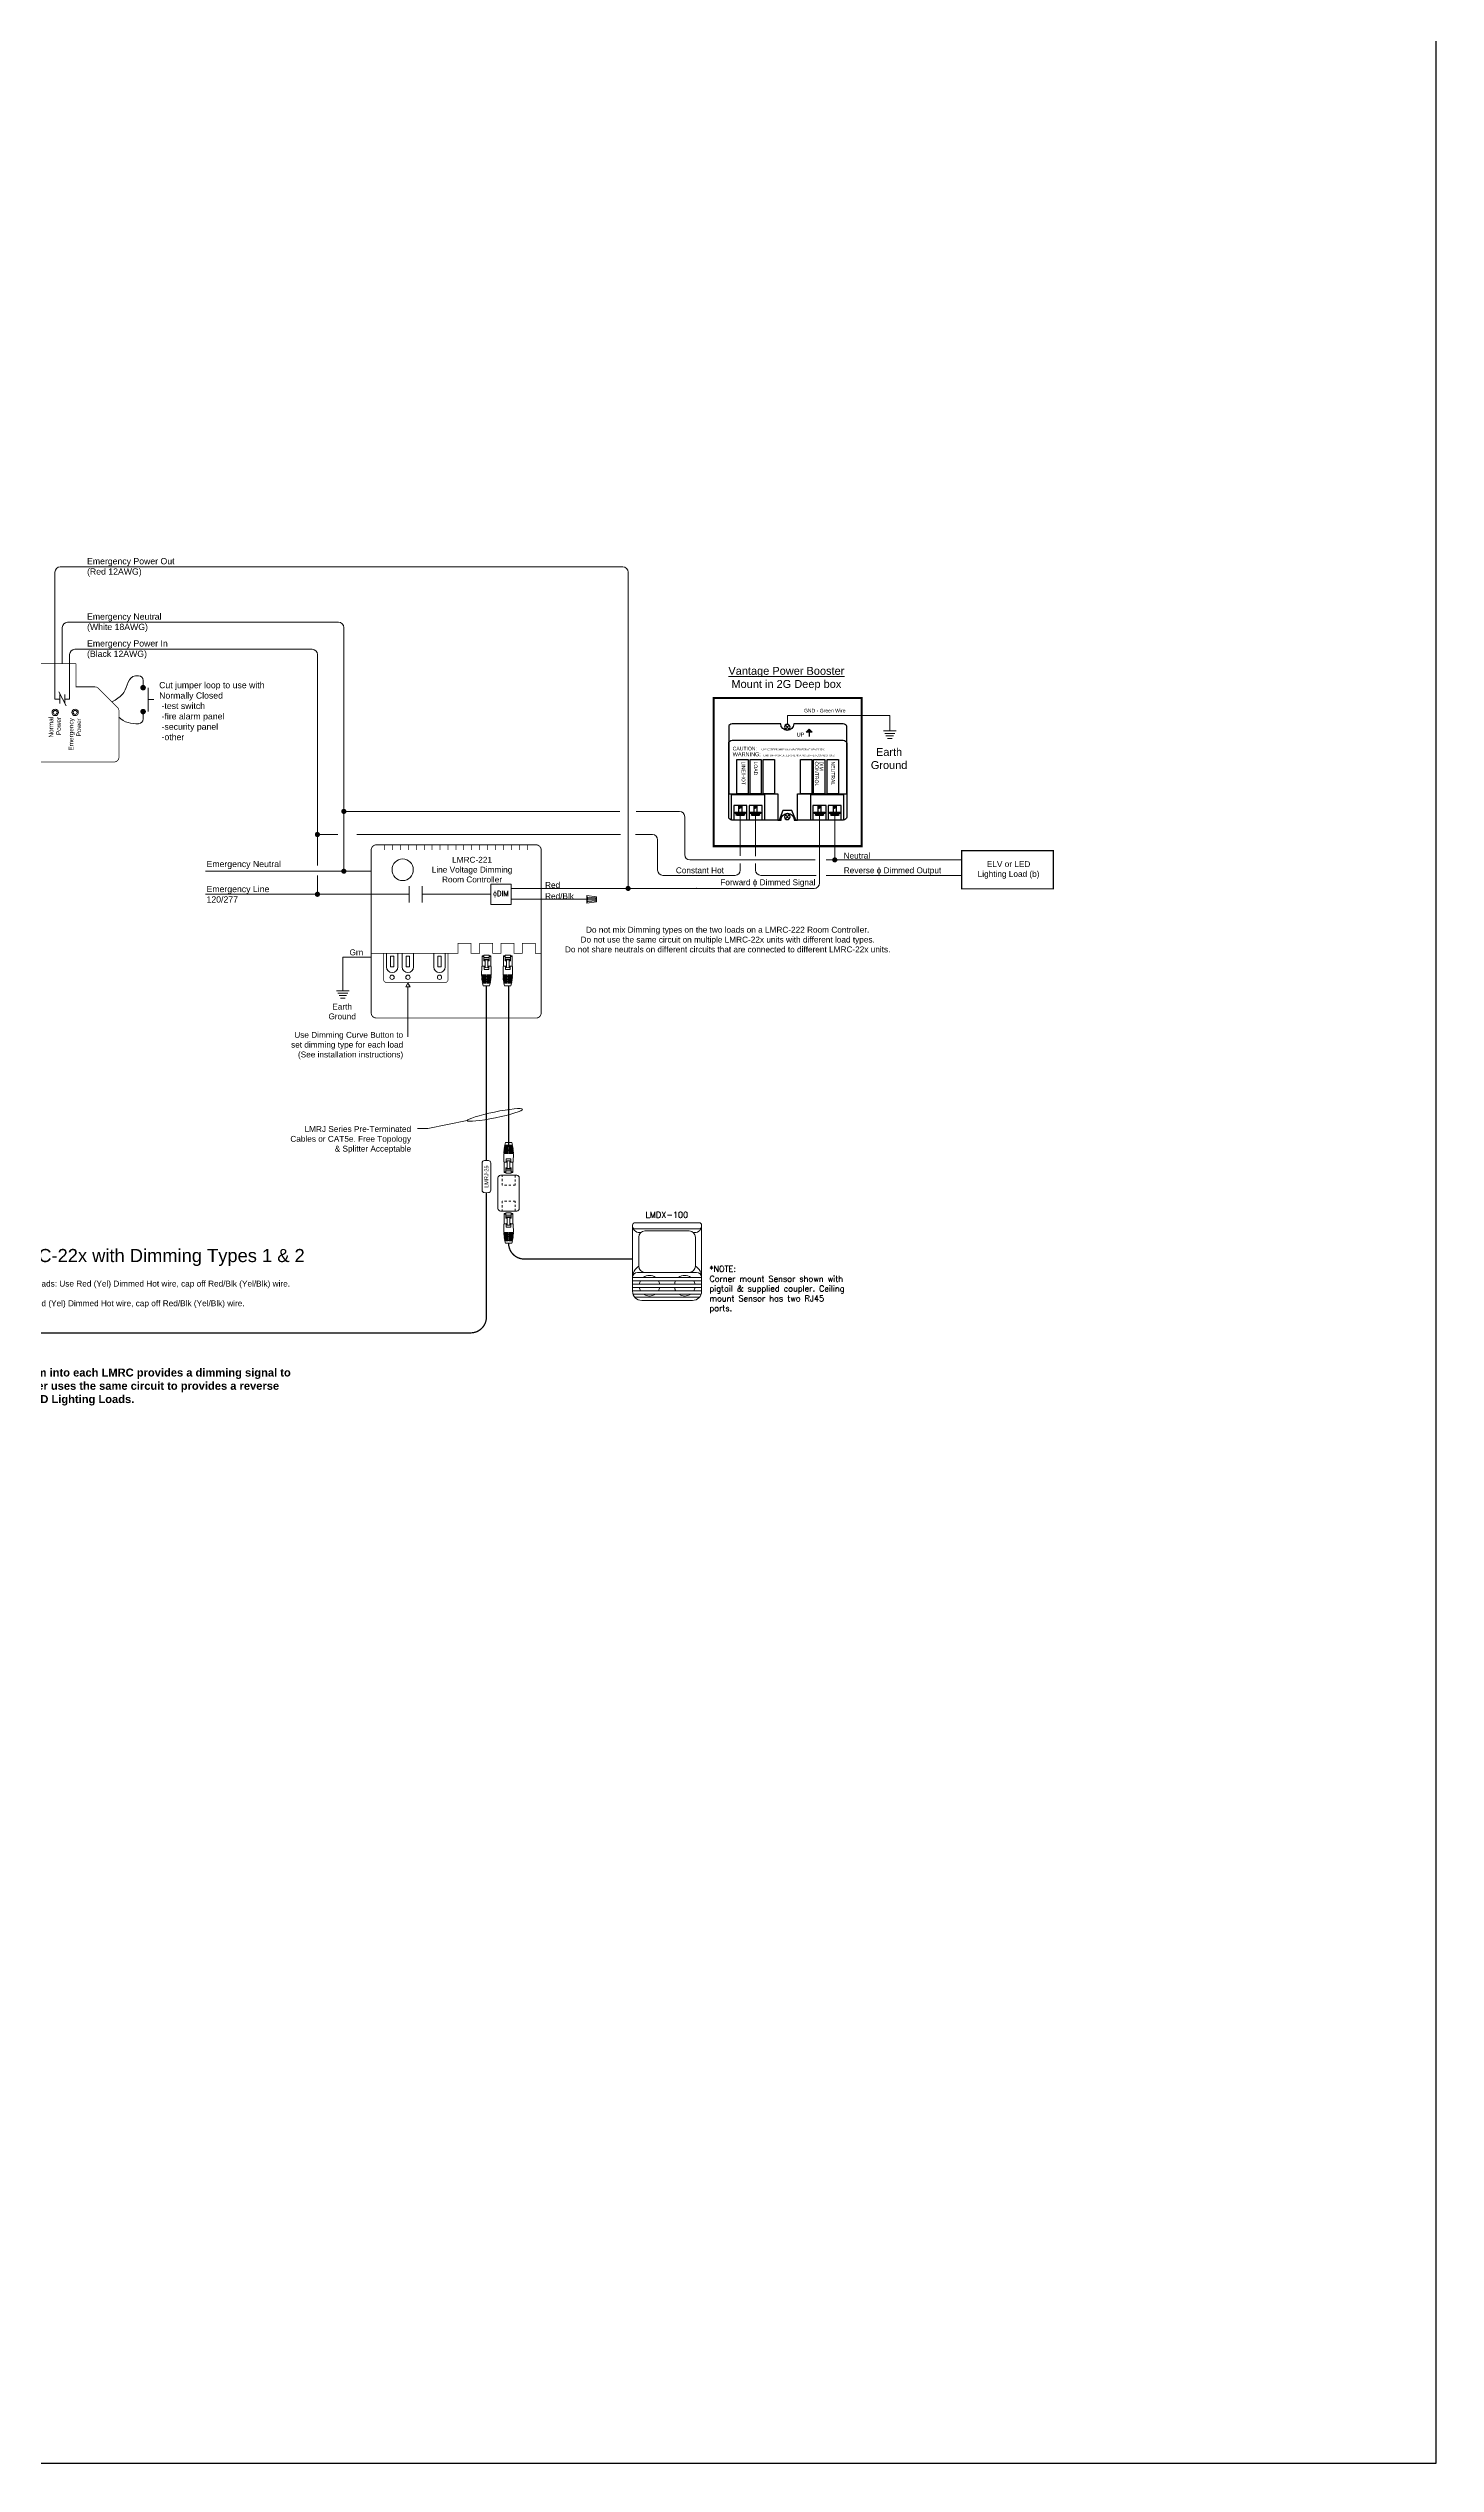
# Model space of a CAD drawing. Header units: inches. Extents: x -60 to 2005, y -577 to 104.
# Drawn here: x 1555.7 to 1621.9, y -126.5 to -11.3 of the extents above; entities that cross this region are included whole.
import ezdxf

# ---------------------------------------------------------------- set-up
doc = ezdxf.new("R2010")
doc.units = ezdxf.units.IN
doc.header["$MEASUREMENT"] = 0
doc.linetypes.add('HIDDEN', pattern=[0.375, 0.25, -0.125])
doc.layers.get('0').update_dxf_attribs({"lineweight": 5})
doc.layers.add('Power Station', color=7, linetype='Continuous')
doc.layers.add('WS', color=3, linetype='Continuous', lineweight=5)
doc.layers.add('WS_LineVoltage', color=1, linetype='Continuous', lineweight=5)
doc.styles.add('ARIAL', font='arial.ttf')
doc.styles.add('ROMANS', font='ROMANS.shx', dxfattribs={"height": 0.0625})

# ---------------------------------------------------------------- blocks, each defined once
blk = doc.blocks.new('*U130')
for p, q in [((-1.64, 7.37), (-1.63, 11.37)), ((-1.63, 11.37), (-0.99, 11.37)), ((-1.63, 11.09), (-0.99, 11.09)), ((1, 11.65), (-0.99, 11.65)), ((-0.99, 11.65), (-0.99, 9.56)), ((-0.99, 10.79), (1, 10.79)), ((-0.99, 10.12), (1, 10.12)), ((-0.5, 9.76), (-0.99, 9.76)), ((-0.99, 9.56), (-0.5, 9.56)), ((-0.5, 6.9), (-0.49, 10.12)), ((0.51, 9.89), (-0.49, 9.89)), ((0.5, 6.89), (0.51, 10.12)), ((1, 9.56), (0.5, 9.56)), ((1, 9.76), (0.51, 9.76)), ((1, 11.65), (1, 9.56)), ((1.65, 11.37), (1, 11.37)), ((1, 11.09), (1.65, 11.09)), ((1.64, 7.37), (1.65, 11.37)), ((-1.8, 7.34), (-1.81, 4.17)), ((-0.21, 4.16), (-1.81, 4.17)), ((-0.21, 3.92), (-1.81, 3.92)), ((-0.21, 3.67), (-1.8, 3.67)), ((-0.21, 3.42), (-1.79, 3.43)), ((-0.21, 3.18), (-1.78, 3.18)), ((-0.22, 2.93), (-1.76, 2.93)), ((-0.22, 2.69), (-1.74, 2.69)), ((-0.22, 2.44), (-1.71, 2.44)), ((-0.22, 2.19), (-1.68, 2.19)), ((-0.22, 1.95), (-1.65, 1.95)), ((-0.22, 1.7), (-1.61, 1.7)), ((-0.22, 1.45), (-1.57, 1.45)), ((-0.22, 1.21), (-1.52, 1.21)), ((-0.22, 0.96), (-1.47, 0.96)), ((-1.21, 0), (1.21, 0)), ((-0.9, 7.49), (-0.9, 6.2)), ((0.9, 6.2), (-0.9, 6.2)), ((-0.81, 3.67), (-0.82, 3.43)), ((-0.82, 3.18), (-0.82, 2.93)), ((-0.82, 2.69), (-0.82, 2.44)), ((-0.82, 2.19), (-0.82, 1.95)), ((-0.82, 1.7), (-0.82, 1.45)), ((-0.82, 1.21), (-0.82, 0.96)), ((-0.81, 4.16), (-0.81, 3.92)), ((0.5, 6.89), (-0.5, 6.9)), ((-0.22, 2.93), (-0.21, 3.18)), ((-0.22, 2.44), (-0.22, 2.69)), ((-0.22, 1.95), (-0.22, 2.19)), ((-0.22, 1.45), (-0.22, 1.7)), ((-0.22, 0.96), (-0.22, 1.21)), ((-0.21, 3.92), (-0.21, 4.16)), ((-0.21, 3.42), (-0.21, 3.67)), ((0.2, 1.95), (0.2, 2.19)), ((1.67, 2.19), (0.2, 2.19)), ((1.64, 1.94), (0.2, 1.95)), ((0.2, 1.45), (0.2, 1.7)), ((1.6, 1.7), (0.2, 1.7)), ((1.55, 1.45), (0.2, 1.45)), ((0.2, 0.96), (0.2, 1.21)), ((1.51, 1.2), (0.2, 1.21)), ((1.45, 0.96), (0.2, 0.96)), ((0.21, 3.92), (0.21, 4.16)), ((1.8, 4.16), (0.21, 4.16)), ((1.8, 3.91), (0.21, 3.92)), ((0.21, 3.42), (0.21, 3.67)), ((1.79, 3.67), (0.21, 3.67)), ((1.78, 3.42), (0.21, 3.42)), ((0.21, 2.93), (0.21, 3.18)), ((1.77, 3.18), (0.21, 3.18)), ((1.75, 2.93), (0.21, 2.93)), ((0.21, 2.44), (0.21, 2.68)), ((1.73, 2.68), (0.21, 2.68)), ((1.7, 2.44), (0.21, 2.44)), ((0.8, 1.7), (0.8, 1.45)), ((0.8, 1.21), (0.8, 0.96)), ((0.81, 4.16), (0.81, 3.92)), ((0.81, 3.67), (0.81, 3.42)), ((0.81, 3.18), (0.81, 2.93)), ((0.81, 2.68), (0.81, 2.44)), ((0.81, 2.19), (0.81, 1.94)), ((0.9, 7.49), (0.9, 6.2)), ((1.81, 7.33), (1.8, 4.16))]:
    blk.add_line(p, q)
for centre, radius, start, end in [((13.26, 4.15), 15.07, 180.85618, 181.79342), ((-0.01, -0.65), 8.19, 93.42122, 102.66034), ((13.26, 4.15), 15.07, 182.73115, 183.66964), ((13.26, 4.15), 15.07, 184.60914, 185.5499), ((13.26, 4.15), 15.07, 186.49219, 187.43627), ((13.26, 4.15), 15.07, 188.38241, 189.33088), ((13.26, 4.15), 15.07, 190.28195, 191.23592), ((13.26, 4.15), 15.07, 192.19309, 195.95706), ((-0.01, -0.65), 8.19, 77.17806, 86.41718), ((-13.27, 4.18), 15.07, 343.88134, 347.64532), ((-13.27, 4.18), 15.07, 348.60248, 349.55645), ((-13.27, 4.18), 15.07, 350.50753, 351.456), ((-13.27, 4.18), 15.07, 352.40213, 353.34621), ((-13.27, 4.18), 15.07, 354.2885, 355.22926), ((-13.27, 4.18), 15.07, 356.16876, 357.10725), ((-13.27, 4.18), 15.07, 358.04499, 358.98222)]:
    blk.add_arc(centre, radius, start, end)
blk = doc.blocks.new('*U131')
for p, q in [((1.21, 0), (-1.21, 0)), ((-1.81, -7.33), (-1.8, -4.16)), ((-1.8, -3.91), (-0.21, -3.92)), ((-1.8, -4.16), (-0.21, -4.16)), ((-1.79, -3.67), (-0.21, -3.67)), ((-1.78, -3.42), (-0.21, -3.42)), ((-1.77, -3.18), (-0.21, -3.18)), ((-1.75, -2.93), (-0.21, -2.93)), ((-1.73, -2.68), (-0.21, -2.68)), ((-1.7, -2.44), (-0.21, -2.44)), ((-1.67, -2.19), (-0.2, -2.19)), ((-1.64, -7.37), (-1.65, -11.37)), ((-1.64, -1.94), (-0.2, -1.95)), ((-1.6, -1.7), (-0.2, -1.7)), ((-1.55, -1.45), (-0.2, -1.45)), ((-1.51, -1.2), (-0.2, -1.21)), ((-1.45, -0.96), (-0.2, -0.96)), ((-0.9, -7.49), (-0.9, -6.2)), ((-0.9, -6.2), (0.9, -6.2)), ((-0.81, -2.19), (-0.81, -1.94)), ((-0.81, -2.68), (-0.81, -2.44)), ((-0.81, -3.18), (-0.81, -2.93)), ((-0.81, -3.67), (-0.81, -3.42)), ((-0.81, -4.16), (-0.81, -3.92)), ((-0.8, -1.21), (-0.8, -0.96)), ((-0.8, -1.7), (-0.8, -1.45)), ((-0.5, -6.89), (-0.51, -10.12)), ((-0.5, -6.89), (0.5, -6.9)), ((-0.21, -2.44), (-0.21, -2.68)), ((-0.21, -2.93), (-0.21, -3.18)), ((-0.21, -3.42), (-0.21, -3.67)), ((-0.21, -3.92), (-0.21, -4.16)), ((-0.2, -0.96), (-0.2, -1.21)), ((-0.2, -1.45), (-0.2, -1.7)), ((-0.2, -1.95), (-0.2, -2.19)), ((0.22, -2.93), (0.21, -3.18)), ((0.21, -3.18), (1.78, -3.18)), ((0.21, -3.42), (1.79, -3.43)), ((0.21, -3.42), (0.21, -3.67)), ((0.21, -3.67), (1.8, -3.67)), ((0.21, -3.92), (1.81, -3.92)), ((0.21, -3.92), (0.21, -4.16)), ((0.21, -4.16), (1.81, -4.17)), ((0.22, -0.96), (1.47, -0.96)), ((0.22, -0.96), (0.22, -1.21)), ((0.22, -1.21), (1.52, -1.21)), ((0.22, -1.45), (1.57, -1.45)), ((0.22, -1.45), (0.22, -1.7)), ((0.22, -1.7), (1.61, -1.7)), ((0.22, -1.95), (1.65, -1.95)), ((0.22, -1.95), (0.22, -2.19)), ((0.22, -2.19), (1.68, -2.19)), ((0.22, -2.44), (1.71, -2.44)), ((0.22, -2.44), (0.22, -2.69)), ((0.22, -2.69), (1.74, -2.69)), ((0.22, -2.93), (1.76, -2.93)), ((0.5, -6.9), (0.49, -10.12)), ((0.81, -3.67), (0.82, -3.43)), ((0.81, -4.16), (0.81, -3.92)), ((0.82, -1.21), (0.82, -0.96)), ((0.82, -1.7), (0.82, -1.45)), ((0.82, -2.19), (0.82, -1.95)), ((0.82, -2.69), (0.82, -2.44)), ((0.82, -3.18), (0.82, -2.93)), ((0.9, -7.49), (0.9, -6.2)), ((1.64, -7.37), (1.63, -11.37)), ((1.8, -7.34), (1.81, -4.17)), ((-1, -11.09), (-1.65, -11.09)), ((-1.65, -11.37), (-1, -11.37)), ((-1, -11.65), (-1, -9.56)), ((-1, -9.56), (-0.5, -9.56)), ((-1, -9.76), (-0.51, -9.76)), ((0.99, -10.12), (-1, -10.12)), ((0.99, -10.79), (-1, -10.79)), ((-1, -11.65), (0.99, -11.65)), ((-0.51, -9.89), (0.49, -9.89)), ((0.99, -9.56), (0.5, -9.56)), ((0.5, -9.76), (0.99, -9.76)), ((0.99, -11.65), (0.99, -9.56)), ((1.63, -11.09), (0.99, -11.09)), ((1.63, -11.37), (0.99, -11.37))]:
    blk.add_line(p, q)
for centre, radius, start, end in [((13.27, -4.18), 15.07, 163.88134, 167.64532), ((0.01, 0.65), 8.19, 257.17806, 266.41718), ((13.27, -4.18), 15.07, 178.04499, 178.98222), ((13.27, -4.18), 15.07, 176.16876, 177.10725), ((13.27, -4.18), 15.07, 174.2885, 175.22926), ((13.27, -4.18), 15.07, 172.40213, 173.34621), ((13.27, -4.18), 15.07, 170.50753, 171.456), ((13.27, -4.18), 15.07, 168.60248, 169.55645), ((0.01, 0.65), 8.19, 273.42122, 282.66034), ((-13.26, -4.15), 15.07, 12.19309, 15.95706), ((-13.26, -4.15), 15.07, 10.28195, 11.23592), ((-13.26, -4.15), 15.07, 8.38241, 9.33088), ((-13.26, -4.15), 15.07, 6.49219, 7.43627), ((-13.26, -4.15), 15.07, 4.60914, 5.5499), ((-13.26, -4.15), 15.07, 2.73115, 3.66964), ((-13.26, -4.15), 15.07, 0.85618, 1.79342)]:
    blk.add_arc(centre, radius, start, end)
blk = doc.blocks.new('*U132')
for p, q in [((-13.2, 12.65), (-13.2, 12.23)), ((-13.19, 12.12), (-13.19, -12.51)), ((-12.23, 13.61), (12.23, 13.61)), ((12.23, 11.27), (-12.23, 11.27)), ((8.48, 10.46), (-8.48, 10.46)), ((13.19, 12.65), (13.19, 12.23)), ((13.19, 12.12), (13.19, -12.51)), ((-10.83, 8.12), (-10.83, -2.98)), ((10.82, 8.12), (10.82, -2.98)), ((13.19, -7.24), (-13.19, -7.24)), ((13.19, -8.51), (-13.19, -8.51)), ((11.23, -5.33), (-11.23, -5.33)), ((13.19, -9.77), (-13.19, -9.77)), ((13.19, -11.04), (-13.19, -11.04)), ((13.19, -12.31), (-13.19, -12.31)), ((13.02, -13.58), (-13.02, -13.58)), ((12.3, -14.84), (-12.3, -14.84)), ((9.68, -16.02), (-9.68, -16.02))]:
    blk.add_line(p, q)
for centre, radius, start, end in [((-12.23, 12.65), 0.965, 90, 180), ((-12.23, 12.23), 0.965, 180, 270), ((-10.51, 12.56), 2.72, 189.33833, 280.31178), ((-8.48, 8.12), 2.34, 90, 180), ((8.48, 8.12), 2.34, 0, 90), ((10.5, 12.56), 2.72, 259.68822, 350.66167), ((12.23, 12.65), 0.965, 0, 90), ((12.23, 12.23), 0.965, 270, 0), ((-8.13, -7.26), 5.06, 122.17907, 180.24228), ((-11.23, -7.28), 1.96, 90, 180), ((-8.48, -2.98), 2.34, 180, 270), ((-6.72, -10.4), 3.94, 151.37465, 170.93843), ((-6.72, -10.4), 3.94, 53.19365, 126.80635), ((-6.72, -10.4), 3.94, 9.06157, 28.62535), ((6.72, -10.4), 3.94, 151.37465, 170.93843), ((6.72, -10.4), 3.94, 53.19365, 126.80635), ((8.48, -2.98), 2.34, 270, 0), ((6.72, -10.4), 3.94, 9.06157, 28.62535), ((8.13, -7.26), 5.06, 359.75772, 57.82093), ((11.23, -7.28), 1.96, 0, 90), ((-9.68, -12.51), 3.51, 180, 270), ((-6.72, -10.4), 3.94, 189.44431, 209.05661), ((-6.72, -10.4), 3.94, 233.8289, 306.1711), ((-6.72, -10.4), 3.94, 330.94339, 350.55569), ((6.72, -10.4), 3.94, 189.44431, 209.05661), ((6.72, -10.4), 3.94, 233.8289, 306.1711), ((9.68, -12.51), 3.51, 270, 0), ((6.72, -10.4), 3.94, 330.94339, 350.55569)]:
    blk.add_arc(centre, radius, start, end)
at = {"insert": (-0.09, 17.76), "char_height": 2.25, "width": 40.9705, "attachment_point": 2, "style": 'ROMANS'}
blk.add_mtext('LMDX-100', dxfattribs=at)
blk = doc.blocks.new('*U135')
at = {"linetype": 'HIDDEN'}
for p, q in [((-2.48, 3.03), (-2.48, 6.83)), ((2.48, 3.03), (-2.48, 3.03)), ((2.48, 6.83), (2.48, 3.03)), ((2.48, -3.03), (-2.48, -3.03)), ((-2.48, -3.03), (-2.48, -6.83)), ((2.48, -6.83), (2.48, -3.03))]:
    blk.add_line(p, q, dxfattribs=at)
for p, q in [((2.48, 6.83), (-2.48, 6.83)), ((2.48, -6.83), (-2.48, -6.83))]:
    blk.add_line(p, q)
for points in [[(-2.48, -6.83), (-3.08, -6.83, -0.414214), (-4.08, -5.83), (-4.08, 5.83, -0.414214), (-3.08, 6.83), (-2.48, 6.83)], [(2.48, 6.83), (3.08, 6.83, -0.414214), (4.08, 5.83), (4.08, -5.83, -0.414214), (3.08, -6.83), (2.48, -6.83)]]:
    blk.add_lwpolyline(points, format="xyb")
blk = doc.blocks.new('*U134')
blk.add_lwpolyline([(-1.66, -5.21), (-1.66, 5.21, -0.414214), (-0.78, 6.09), (0.78, 6.09, -0.414214), (1.66, 5.21), (1.66, -5.21, -0.414214), (0.78, -6.09), (-0.78, -6.09, -0.414214)], format="xyb", close=True)
at = {"insert": (0, 0), "char_height": 1.5, "attachment_point": 5, "rotation": 90, "style": 'ARIAL', "bg_fill": 3, "box_fill_scale": 1, "bg_fill_color": 256, "bg_fill_transparency": 0}
blk.add_mtext_dynamic_manual_height_columns('LMRJ-25', width=12.0337, gutter_width=70, heights=[0], dxfattribs=at)
blk = doc.blocks.new('*U264')
for p, q in [((-26, 47.2), (-17.89, 47.2)), ((-17.89, 50.31), (-17.89, 44.1)), ((-17.89, 50.31), (-17.89, 44.1)), ((-12.94, 50.31), (-12.94, 44.1)), ((-12.94, 50.31), (-12.94, 44.1)), ((-12.94, 47.2), (13.17, 47.2)), ((-26.64, 24.72), (-26.64, 19.51)), ((-22.27, 19.51), (-22.27, 24.72)), ((-20.61, 24.72), (-20.61, 19.51)), ((-16.25, 19.51), (-16.25, 24.72)), ((-8.56, 24.72), (-8.56, 19.51)), ((-4.19, 19.51), (-4.19, 24.72))]:
    blk.add_line(p, q)
for points, const_width in [([(-0.09, 66.07), (30.45, 66.07, -0.414214), (32.44, 64.07), (32.44, 2, -0.414214), (30.45, 0), (-30.45, 0, -0.414214), (-32.44, 2), (-32.44, 64.07, -0.414214), (-30.45, 66.07), (-0.09, 66.07)], 0.343), ([(-27.68, 24.72), (-27.68, 14.58, 0.414214), (-26.68, 13.58), (-4.15, 13.58, 0.414214), (-3.15, 14.58), (-3.15, 24.72)], 0.25)]:
    blk.add_lwpolyline(points, format="xyb", dxfattribs=dict(const_width=const_width))
at = {"const_width": 0.25}
for points in [[(-27.34, 64.06), (-27.34, 66.07)], [(-24.32, 64.06), (-24.32, 66.07)], [(-21.29, 64.06), (-21.29, 66.07)], [(-18.27, 64.06), (-18.27, 66.07)], [(-15.24, 64.06), (-15.24, 66.07)], [(-12.22, 64.06), (-12.22, 66.07)], [(-9.19, 64.06), (-9.19, 66.07)], [(-6.17, 64.06), (-6.17, 66.07)], [(-3.15, 64.06), (-3.15, 66.07)], [(-0.12, 64.06), (-0.12, 66.07)], [(2.9, 64.06), (2.9, 66.07)], [(5.93, 64.06), (5.93, 66.07)], [(8.95, 64.06), (8.95, 66.07)], [(11.98, 64.06), (11.98, 66.07)], [(15, 64.06), (15, 66.07)], [(18.03, 64.06), (18.03, 66.07)], [(21.05, 64.06), (21.05, 66.07)], [(24.07, 64.06), (24.07, 66.07)], [(27.1, 64.06), (27.1, 66.07)], [(32.44, 24.72), (30.2, 24.72), (30.2, 28.51), (25.24, 28.51), (25.24, 24.72), (22.03, 24.72), (22.03, 28.51), (17.07, 28.51), (17.07, 24.72), (13.86, 24.72), (13.86, 28.51), (8.9, 28.51), (8.9, 24.72), (5.69, 24.72), (5.69, 28.51), (0.73, 28.51), (0.73, 24.72), (-32.44, 24.72)]]:
    blk.add_lwpolyline(points, dxfattribs=at)
blk.add_lwpolyline([(-20.43, 52.43), (-21.24, 52.51), (-21.99, 52.75), (-22.67, 53.13), (-23.27, 53.64), (-23.77, 54.26), (-24.14, 54.98), (-24.38, 55.78), (-24.46, 56.64), (-24.46, 56.64), (-24.38, 57.45), (-24.14, 58.2), (-23.77, 58.89), (-23.27, 59.49), (-22.67, 59.98), (-21.99, 60.36), (-21.24, 60.59), (-20.43, 60.68), (-20.43, 60.68), (-19.63, 60.59), (-18.87, 60.36), (-18.19, 59.98), (-17.59, 59.49), (-17.09, 58.89), (-16.72, 58.2), (-16.48, 57.45), (-16.4, 56.64), (-16.4, 56.64), (-16.48, 55.78), (-16.72, 54.98), (-17.09, 54.26), (-17.59, 53.64), (-18.19, 53.13), (-18.87, 52.75), (-19.63, 52.51), (-20.43, 52.43), (-20.43, 52.43), (-20.43, 52.43)])
for points in [[(13.17, 51.08), (20.92, 51.08), (20.92, 43.33), (13.17, 43.33)], [(-25.12, 19.51), (-23.79, 19.51), (-23.79, 23.54), (-25.12, 23.54)], [(-19.09, 19.51), (-17.77, 19.51), (-17.77, 23.54), (-19.09, 23.54)], [(-7.04, 19.51), (-5.71, 19.51), (-5.71, 23.54), (-7.04, 23.54)]]:
    blk.add_lwpolyline(points, close=True)
for centre in [(-24.45, 15.57), (-18.43, 15.57), (-6.37, 15.57)]:
    blk.add_circle(centre, 0.819)
for centre in [(-24.45, 19.51), (-18.43, 19.51), (-6.37, 19.51)]:
    blk.add_arc(centre, 2.18, 180, 0)
at = {"insert": (6.05, 61.48), "char_height": 2.25, "width": 40.9705, "attachment_point": 2, "style": 'ROMANS'}
blk.add_mtext('{\\fArial|b0|i0|c0|p34;LMRC-221\\PLine Voltage Dimming\\PRoom Controller}', dxfattribs=at)
at = {"linetype": 'Continuous', "insert": (17.05, 47.2), "char_height": 2, "width": 5.8059, "attachment_point": 5, "style": 'ROMANS'}
blk.add_mtext('ɸDIM', dxfattribs=at)

msp = doc.modelspace()

# ---------------------------------------------------------------- hatches: boundary and pattern name
at = {"layer": 'Power Station'}
h = msp.add_hatch(color=256, dxfattribs=at)
h.dxf.hatch_style = 2
h.paths.add_polyline_path([(1592.15, -43.95), (1591.87, -43.95), (1592.01, -43.81)])

# ---------------------------------------------------------------- linework, layer by layer
for p, q in [((1556.26, -42.37), (1556.03, -42.37)), ((1556.21, -42.03), (1556.56, -42.7)), ((1556.26, -42.59), (1556.26, -42.15)), ((1556.5, -42.15), (1556.5, -42.59)), ((1556.73, -42.37), (1556.5, -42.37)), ((1590.98, -43.15), (1595.85, -43.16)), ((1590.98, -43.58), (1590.98, -43.15)), ((1595.85, -43.88), (1595.85, -43.16)), ((1595.55, -43.88), (1596.15, -43.88)), ((1595.62, -44.01), (1596.09, -44.01)), ((1595.67, -44.12), (1596.03, -44.12)), ((1595.74, -44.25), (1595.96, -44.25)), ((1581.4, -52.1), (1581.4, -51.74)), ((1581.4, -51.74), (1581.87, -51.8)), ((1581.44, -51.82), (1581.84, -51.85)), ((1581.87, -52.04), (1581.87, -51.8)), ((1581.4, -52.1), (1581.87, -52.04)), ((1581.44, -51.89), (1581.84, -51.9)), ((1581.44, -51.96), (1581.84, -51.95)), ((1581.44, -52.03), (1581.84, -52)), ((1569.46, -56.28), (1570.06, -56.28)), ((1569.52, -56.4), (1570, -56.4)), ((1572.87, -55.91), (1572.76, -56.1)), ((1572.76, -56.1), (1572.98, -56.1)), ((1572.98, -56.1), (1572.76, -56.1)), ((1572.87, -55.91), (1572.98, -56.1)), ((1572.87, -56.1), (1572.87, -58.47)), ((1569.58, -56.51), (1569.94, -56.51)), ((1569.65, -56.64), (1569.87, -56.64)), ((1573.81, -62.85), (1573.32, -62.85))]:
    msp.add_line(p, q)
at = {"color": 7}
for p, q in [((1560.24, -41.48), (1560.24, -41.83)), ((1560.47, -41.83), (1560.47, -42.97)), ((1560.75, -42.4), (1560.47, -42.4)), ((1560.24, -42.97), (1560.24, -43.32))]:
    msp.add_line(p, q, dxfattribs=at)
at = {"linetype": 'Continuous'}
msp.add_line((1573.81, -62.85), (1575.7, -62.47), dxfattribs=at)
at = {"const_width": 0.033}
for points in [[(1557.04, -40.68), (1557.04, -41.79), (1557.94, -41.79, -0.199289), (1558.09, -41.85), (1559.01, -42.77, -0.198535), (1559.08, -42.93), (1559.08, -45.15, -0.414214), (1558.86, -45.37), (1553.05, -45.37, -0.414214), (1552.83, -45.15), (1552.83, -44.98)], [(1552.83, -44.98), (1552.83, -42.01, -0.414214), (1553.05, -41.79), (1554.9, -41.79), (1554.9, -40.68), (1555.87, -40.68), (1557.04, -40.68)]]:
    msp.add_lwpolyline(points, format="xyb", dxfattribs=at)
at = {"color": 7, "linetype": 'Continuous', "const_width": 0.133}
for points in [[(1560.17, -41.83, -1), (1560.3, -41.83, -1)], [(1560.17, -42.97, 1), (1560.3, -42.97, 1)]]:
    msp.add_lwpolyline(points, format="xyb", close=True, dxfattribs=at)
at = {"linetype": 'Continuous'}
for points, const_width in [([(1587.45, -49.39), (1587.45, -42.32), (1594.51, -42.32), (1594.51, -49.39)], 0.104), ([(1599.28, -51.42), (1603.65, -51.42), (1603.65, -49.6), (1599.28, -49.6)], 0.0625)]:
    msp.add_lwpolyline(points, close=True, dxfattribs=dict(at, const_width=const_width))
msp.add_lwpolyline([(1571.11, -54.67), (1569.76, -54.67), (1569.76, -56.28)])
for centre, radius in [((1556.04, -43.01), 0.151), ((1556.04, -43.01), 0.0952), ((1556.99, -43.01), 0.151), ((1556.99, -43.01), 0.0952)]:
    msp.add_circle(centre, radius)
at = {"color": 7}
for centre, start, end in [((1560.02, -41.48), 0, 90), ((1560.02, -43.32), 270, 0)]:
    msp.add_arc(centre, 0.222, start, end, dxfattribs=at)
at = {"extrusion": (0, 0, -1)}
msp.add_ellipse((1577.02, -62.2), major_axis=(1.32, 0.27), ratio=0.103781, dxfattribs=at)
at = {"color": 7}
msp.add_open_spline([(1558.75, -42.51), (1559.21, -42.25), (1559.51, -41.8), (1559.56, -41.22), (1560.02, -41.26)], degree=3, knots=[0, 0, 0, 0, 0.853506, 2.600202, 2.600202, 2.600202, 2.600202], dxfattribs=at)
msp.add_open_spline([(1559.08, -43.23), (1559.33, -43.49), (1559.68, -43.57), (1560.02, -43.55)], degree=3, dxfattribs=at)
for p in [(1599.28, -49.6), (1599.28, -50.21), (1581.44, -51.82), (1586.63, -51.4), (1581.44, -51.89), (1581.44, -51.96), (1581.44, -52.03), (1581.84, -51.85), (1581.84, -51.9), (1581.84, -51.95), (1581.84, -52)]:
    msp.add_point(p)
at = {"layer": 'Power Station'}
for p, q in [((1590.89, -43.63), (1591.04, -43.79)), ((1591.04, -43.64), (1590.89, -43.79)), ((1591.87, -43.95), (1592.01, -43.81)), ((1592.15, -43.95), (1591.87, -43.95)), ((1592.01, -43.81), (1592.15, -43.95)), ((1592.01, -43.93), (1592.01, -44.15)), ((1588.56, -46.89), (1588.56, -45.25)), ((1588.56, -45.25), (1589.1, -45.25)), ((1589.1, -45.25), (1589.1, -46.89)), ((1591.6, -46.89), (1591.6, -45.25)), ((1591.6, -45.25), (1592.13, -45.25)), ((1592.13, -45.25), (1592.13, -46.89)), ((1588.31, -48.14), (1588.31, -46.92)), ((1588.31, -46.92), (1589.87, -46.92)), ((1589.1, -46.89), (1588.56, -46.89)), ((1589.87, -46.92), (1589.87, -48.14)), ((1592.13, -46.89), (1591.6, -46.89)), ((1592.09, -48.14), (1592.09, -46.92)), ((1592.09, -46.92), (1593.65, -46.92)), ((1593.65, -46.92), (1593.65, -48.14)), ((1588.41, -48.14), (1588.31, -48.14)), ((1589.04, -47.44), (1588.41, -47.44)), ((1588.41, -47.44), (1588.41, -48.14)), ((1588.47, -47.83), (1588.47, -47.77)), ((1588.47, -47.77), (1588.97, -47.77)), ((1588.97, -47.83), (1588.47, -47.83)), ((1588.66, -47.86), (1588.66, -47.44)), ((1588.66, -47.44), (1588.79, -47.44)), ((1588.79, -47.86), (1588.66, -47.86)), ((1588.79, -47.44), (1588.79, -47.86)), ((1588.97, -47.77), (1588.97, -47.83)), ((1589.04, -48.14), (1589.04, -47.44)), ((1589.14, -48.14), (1589.04, -48.14)), ((1589.76, -47.44), (1589.14, -47.44)), ((1589.14, -47.44), (1589.14, -48.14)), ((1589.2, -47.83), (1589.2, -47.77)), ((1589.2, -47.77), (1589.7, -47.77)), ((1589.7, -47.83), (1589.2, -47.83)), ((1589.39, -47.86), (1589.39, -47.44)), ((1589.39, -47.44), (1589.51, -47.44)), ((1589.51, -47.86), (1589.39, -47.86)), ((1589.51, -47.44), (1589.51, -47.86)), ((1589.7, -47.77), (1589.7, -47.83)), ((1589.76, -48.14), (1589.76, -47.44)), ((1589.87, -48.14), (1589.76, -48.14)), ((1590.89, -47.91), (1591.04, -48.06)), ((1591.04, -47.91), (1590.89, -48.06)), ((1592.19, -48.14), (1592.09, -48.14)), ((1592.82, -47.44), (1592.19, -47.44)), ((1592.19, -47.44), (1592.19, -48.14)), ((1592.25, -47.83), (1592.25, -47.77)), ((1592.25, -47.77), (1592.75, -47.77)), ((1592.75, -47.83), (1592.25, -47.83)), ((1592.44, -47.86), (1592.44, -47.44)), ((1592.44, -47.44), (1592.57, -47.44)), ((1592.57, -47.86), (1592.44, -47.86)), ((1592.57, -47.44), (1592.57, -47.86)), ((1592.75, -47.77), (1592.75, -47.83)), ((1592.82, -48.14), (1592.82, -47.44)), ((1592.92, -48.14), (1592.82, -48.14)), ((1593.54, -47.44), (1592.92, -47.44)), ((1592.92, -47.44), (1592.92, -48.14)), ((1592.98, -47.83), (1592.98, -47.77)), ((1592.98, -47.77), (1593.48, -47.77)), ((1593.48, -47.83), (1592.98, -47.83)), ((1593.17, -47.86), (1593.17, -47.44)), ((1593.17, -47.44), (1593.29, -47.44)), ((1593.29, -47.86), (1593.17, -47.86)), ((1593.29, -47.44), (1593.29, -47.86)), ((1593.48, -47.77), (1593.48, -47.83)), ((1593.54, -48.14), (1593.54, -47.44)), ((1593.65, -48.14), (1593.54, -48.14))]:
    msp.add_line(p, q, dxfattribs=at)
for points in [[(1589.72, -46.89), (1589.19, -46.89), (1589.19, -45.25), (1589.72, -45.25), (1589.72, -46.89)], [(1590.36, -46.89), (1589.82, -46.89), (1589.82, -45.25), (1590.36, -45.25), (1590.36, -46.89)], [(1592.76, -46.89), (1592.22, -46.89), (1592.22, -45.25), (1592.76, -45.25), (1592.76, -46.89)], [(1593.4, -46.89), (1592.86, -46.89), (1592.86, -45.25), (1593.4, -45.25), (1593.4, -46.89)], [(1588.52, -47.77), (1588.52, -47.83)], [(1588.56, -47.77), (1588.56, -47.83)], [(1588.6, -47.77), (1588.6, -47.83)], [(1588.64, -47.77), (1588.64, -47.83)], [(1588.79, -47.45), (1588.66, -47.5)], [(1588.79, -47.48), (1588.66, -47.53)], [(1588.79, -47.51), (1588.66, -47.56)], [(1588.79, -47.55), (1588.66, -47.6)], [(1588.68, -47.77), (1588.68, -47.83)], [(1588.72, -47.77), (1588.72, -47.83)], [(1588.76, -47.77), (1588.76, -47.83)], [(1588.81, -47.77), (1588.81, -47.83)], [(1588.85, -47.77), (1588.85, -47.83)], [(1588.89, -47.77), (1588.89, -47.83)], [(1588.93, -47.77), (1588.93, -47.83)], [(1589.24, -47.77), (1589.24, -47.83)], [(1589.28, -47.77), (1589.28, -47.83)], [(1589.33, -47.77), (1589.33, -47.83)], [(1589.37, -47.77), (1589.37, -47.83)], [(1589.51, -47.45), (1589.39, -47.5)], [(1589.51, -47.48), (1589.39, -47.53)], [(1589.51, -47.51), (1589.39, -47.56)], [(1589.51, -47.55), (1589.39, -47.6)], [(1589.41, -47.77), (1589.41, -47.83)], [(1589.45, -47.77), (1589.45, -47.83)], [(1589.49, -47.77), (1589.49, -47.83)], [(1589.53, -47.77), (1589.53, -47.83)], [(1589.58, -47.77), (1589.58, -47.83)], [(1589.62, -47.77), (1589.62, -47.83)], [(1589.66, -47.77), (1589.66, -47.83)], [(1592.3, -47.77), (1592.3, -47.83)], [(1592.34, -47.77), (1592.34, -47.83)], [(1592.38, -47.77), (1592.38, -47.83)], [(1592.42, -47.77), (1592.42, -47.83)], [(1592.57, -47.45), (1592.44, -47.5)], [(1592.57, -47.48), (1592.44, -47.53)], [(1592.57, -47.51), (1592.44, -47.56)], [(1592.57, -47.55), (1592.44, -47.6)], [(1592.46, -47.77), (1592.46, -47.83)], [(1592.5, -47.77), (1592.5, -47.83)], [(1592.54, -47.77), (1592.54, -47.83)], [(1592.59, -47.77), (1592.59, -47.83)], [(1592.63, -47.77), (1592.63, -47.83)], [(1592.67, -47.77), (1592.67, -47.83)], [(1592.71, -47.77), (1592.71, -47.83)], [(1593.02, -47.77), (1593.02, -47.83)], [(1593.06, -47.77), (1593.06, -47.83)], [(1593.11, -47.77), (1593.11, -47.83)], [(1593.15, -47.77), (1593.15, -47.83)], [(1593.29, -47.45), (1593.17, -47.5)], [(1593.29, -47.48), (1593.17, -47.53)], [(1593.29, -47.51), (1593.17, -47.56)], [(1593.29, -47.55), (1593.17, -47.6)], [(1593.19, -47.77), (1593.19, -47.83)], [(1593.23, -47.77), (1593.23, -47.83)], [(1593.27, -47.77), (1593.27, -47.83)], [(1593.31, -47.77), (1593.31, -47.83)], [(1593.35, -47.77), (1593.35, -47.83)], [(1593.4, -47.77), (1593.4, -47.83)], [(1593.44, -47.77), (1593.44, -47.83)]]:
    msp.add_lwpolyline(points, dxfattribs=at)
for points in [[(1588.33, -43.56), (1588.24, -43.56), (1588.17, -43.62), (1588.17, -43.68)], [(1588.33, -43.56), (1588.24, -43.56), (1588.17, -43.62), (1588.17, -43.68)], [(1588.17, -43.68), (1588.17, -43.68), (1588.17, -46.77), (1588.17, -46.77)], [(1588.17, -43.68), (1588.17, -43.68), (1588.17, -46.77), (1588.17, -46.77)], [(1590.65, -43.56), (1590.65, -43.56), (1588.33, -43.56), (1588.33, -43.56)], [(1590.65, -43.56), (1590.65, -43.56), (1588.33, -43.56), (1588.33, -43.56)], [(1593.63, -43.56), (1593.63, -43.56), (1591.28, -43.56), (1591.28, -43.56)], [(1593.63, -43.56), (1593.63, -43.56), (1591.28, -43.56), (1591.28, -43.56)], [(1593.8, -43.68), (1593.8, -43.62), (1593.73, -43.56), (1593.63, -43.56)], [(1593.8, -43.68), (1593.8, -43.62), (1593.73, -43.56), (1593.63, -43.56)], [(1593.8, -46.77), (1593.8, -46.77), (1593.8, -43.68), (1593.8, -43.68)], [(1593.8, -46.77), (1593.8, -46.77), (1593.8, -43.68), (1593.8, -43.68)], [(1588.17, -44.48), (1588.17, -44.4), (1588.24, -44.34), (1588.33, -44.34)], [(1588.17, -48), (1588.17, -48), (1588.17, -44.48), (1588.17, -44.48)], [(1588.33, -44.34), (1588.33, -44.34), (1593.63, -44.34), (1593.63, -44.34)], [(1593.63, -44.34), (1593.72, -44.34), (1593.79, -44.4), (1593.8, -44.48)], [(1593.8, -44.48), (1593.8, -44.48), (1593.8, -48), (1593.8, -48)], [(1588.17, -46.77), (1588.17, -46.84), (1588.17, -46.76), (1588.17, -46.89)], [(1588.17, -46.77), (1588.17, -46.84), (1588.17, -46.76), (1588.17, -46.89)], [(1588.17, -46.89), (1588.17, -46.89), (1590.51, -46.89), (1590.51, -46.89)], [(1588.17, -46.89), (1588.17, -46.89), (1590.51, -46.89), (1590.51, -46.89)], [(1590.51, -46.89), (1590.51, -46.89), (1590.51, -48.14), (1590.51, -48.14)], [(1590.51, -46.89), (1590.51, -46.89), (1590.51, -48.14), (1590.51, -48.14)], [(1591.45, -48.14), (1591.45, -48.14), (1591.45, -46.89), (1591.45, -46.89)], [(1591.45, -46.89), (1591.45, -46.89), (1593.8, -46.89), (1593.8, -46.89)], [(1591.45, -48.14), (1591.45, -48.14), (1591.45, -46.89), (1591.45, -46.89)], [(1591.45, -46.89), (1591.45, -46.89), (1593.8, -46.89), (1593.8, -46.89)], [(1593.8, -46.89), (1593.8, -46.82), (1593.8, -46.84), (1593.8, -46.77)], [(1593.8, -46.89), (1593.8, -46.82), (1593.8, -46.84), (1593.8, -46.77)], [(1588.33, -48.14), (1588.24, -48.14), (1588.17, -48.08), (1588.17, -48)], [(1590.57, -48.14), (1590.57, -48.14), (1588.33, -48.14), (1588.33, -48.14)], [(1588.52, -47.89), (1588.52, -47.87), (1588.59, -47.86), (1588.68, -47.86)], [(1588.52, -47.9), (1588.52, -47.9), (1588.52, -47.89), (1588.52, -47.89)], [(1588.68, -47.93), (1588.59, -47.93), (1588.52, -47.92), (1588.52, -47.9)], [(1588.68, -47.86), (1588.68, -47.86), (1588.76, -47.86), (1588.76, -47.86)], [(1588.76, -47.93), (1588.76, -47.93), (1588.68, -47.93), (1588.68, -47.93)], [(1588.76, -47.86), (1588.86, -47.86), (1588.93, -47.87), (1588.93, -47.89)], [(1588.93, -47.9), (1588.93, -47.92), (1588.86, -47.93), (1588.76, -47.93)], [(1588.93, -47.89), (1588.93, -47.89), (1588.93, -47.9), (1588.93, -47.9)], [(1589.24, -47.89), (1589.24, -47.87), (1589.32, -47.86), (1589.41, -47.86)], [(1589.24, -47.9), (1589.24, -47.9), (1589.24, -47.89), (1589.24, -47.89)], [(1589.41, -47.93), (1589.32, -47.93), (1589.24, -47.92), (1589.24, -47.9)], [(1589.41, -47.86), (1589.41, -47.86), (1589.49, -47.86), (1589.49, -47.86)], [(1589.49, -47.93), (1589.49, -47.93), (1589.41, -47.93), (1589.41, -47.93)], [(1589.49, -47.86), (1589.58, -47.86), (1589.66, -47.87), (1589.66, -47.89)], [(1589.66, -47.9), (1589.66, -47.92), (1589.58, -47.93), (1589.49, -47.93)], [(1589.66, -47.89), (1589.66, -47.89), (1589.66, -47.9), (1589.66, -47.9)], [(1590.51, -48.14), (1590.51, -48.14), (1590.67, -48.14), (1590.67, -48.14)], [(1590.51, -48.14), (1590.51, -48.14), (1590.67, -48.14), (1590.67, -48.14)], [(1590.75, -47.69), (1590.75, -47.69), (1590.57, -48.14), (1590.57, -48.14)], [(1591.18, -47.69), (1591.18, -47.69), (1590.75, -47.69), (1590.75, -47.69)], [(1591.37, -48.14), (1591.37, -48.14), (1591.18, -47.69), (1591.18, -47.69)], [(1591.29, -48.14), (1591.29, -48.14), (1591.45, -48.14), (1591.45, -48.14)], [(1591.29, -48.14), (1591.29, -48.14), (1591.45, -48.14), (1591.45, -48.14)], [(1593.63, -48.14), (1593.63, -48.14), (1591.37, -48.14), (1591.37, -48.14)], [(1592.3, -47.89), (1592.3, -47.87), (1592.37, -47.86), (1592.46, -47.86)], [(1592.3, -47.9), (1592.3, -47.9), (1592.3, -47.89), (1592.3, -47.89)], [(1592.46, -47.93), (1592.37, -47.93), (1592.3, -47.92), (1592.3, -47.9)], [(1592.46, -47.86), (1592.46, -47.86), (1592.54, -47.86), (1592.54, -47.86)], [(1592.54, -47.93), (1592.54, -47.93), (1592.46, -47.93), (1592.46, -47.93)], [(1592.54, -47.86), (1592.64, -47.86), (1592.71, -47.87), (1592.71, -47.89)], [(1592.71, -47.9), (1592.71, -47.92), (1592.64, -47.93), (1592.54, -47.93)], [(1592.71, -47.89), (1592.71, -47.89), (1592.71, -47.9), (1592.71, -47.9)], [(1593.02, -47.89), (1593.02, -47.87), (1593.1, -47.86), (1593.19, -47.86)], [(1593.02, -47.9), (1593.02, -47.9), (1593.02, -47.89), (1593.02, -47.89)], [(1593.19, -47.93), (1593.1, -47.93), (1593.02, -47.92), (1593.02, -47.9)], [(1593.19, -47.86), (1593.19, -47.86), (1593.27, -47.86), (1593.27, -47.86)], [(1593.27, -47.93), (1593.27, -47.93), (1593.19, -47.93), (1593.19, -47.93)], [(1593.27, -47.86), (1593.36, -47.86), (1593.44, -47.87), (1593.44, -47.89)], [(1593.44, -47.9), (1593.44, -47.92), (1593.36, -47.93), (1593.27, -47.93)], [(1593.44, -47.89), (1593.44, -47.89), (1593.44, -47.9), (1593.44, -47.9)], [(1593.8, -48), (1593.79, -48.08), (1593.72, -48.14), (1593.63, -48.14)]]:
    msp.add_open_spline(points, degree=3, dxfattribs=at)
for points, knots in [([(1591.28, -43.56), (1591.27, -43.73), (1591.13, -43.87), (1590.96, -43.87), (1590.79, -43.87), (1590.66, -43.73), (1590.65, -43.56)], [1, 1, 1, 1, 2, 2, 2, 3, 3, 3, 3]), ([(1591.28, -43.56), (1591.27, -43.73), (1591.13, -43.87), (1590.96, -43.87), (1590.79, -43.87), (1590.66, -43.73), (1590.65, -43.56)], [1, 1, 1, 1, 2, 2, 2, 3, 3, 3, 3]), ([(1591.1, -43.71), (1591.1, -43.79), (1591.04, -43.84), (1590.96, -43.84), (1590.89, -43.84), (1590.83, -43.79), (1590.83, -43.71), (1590.83, -43.64), (1590.89, -43.58), (1590.96, -43.58), (1591.04, -43.58), (1591.1, -43.64), (1591.1, -43.71)], [0, 0, 0, 0, 1, 1, 1, 2, 2, 2, 3, 3, 3, 4, 4, 4, 4]), ([(1590.67, -48.14), (1590.67, -48.14), (1590.67, -48.14), (1590.67, -48.13), (1590.67, -47.96), (1590.81, -47.82), (1590.98, -47.82), (1591.15, -47.82), (1591.29, -47.96), (1591.29, -48.13), (1591.29, -48.14), (1591.29, -48.14), (1591.29, -48.14)], [10, 10, 10, 10, 11, 11, 11, 12, 12, 12, 13, 13, 13, 14, 14, 14, 14]), ([(1590.67, -48.14), (1590.67, -48.14), (1590.67, -48.14), (1590.67, -48.13), (1590.67, -47.96), (1590.81, -47.82), (1590.98, -47.82), (1591.15, -47.82), (1591.29, -47.96), (1591.29, -48.13), (1591.29, -48.14), (1591.29, -48.14), (1591.29, -48.14)], [10, 10, 10, 10, 11, 11, 11, 12, 12, 12, 13, 13, 13, 14, 14, 14, 14]), ([(1591.1, -47.98), (1591.1, -48.06), (1591.04, -48.12), (1590.96, -48.12), (1590.89, -48.12), (1590.83, -48.06), (1590.83, -47.98), (1590.83, -47.91), (1590.89, -47.85), (1590.96, -47.85), (1591.04, -47.85), (1591.1, -47.91), (1591.1, -47.98)], [0, 0, 0, 0, 1, 1, 1, 2, 2, 2, 3, 3, 3, 4, 4, 4, 4])]:
    msp.add_open_spline(points, degree=3, knots=knots, dxfattribs=at)
at = {"layer": 'WS', "const_width": 0.0625}
for points in [[(1576.61, -56.04), (1576.61, -71.84)], [(1577.67, -56.04), (1577.67, -63.71)], [(1575.86, -72.59), (1537.03, -72.59)]]:
    msp.add_lwpolyline(points, dxfattribs=at)
for points in [[(1577.67, -68.32), (1577.67, -68.32, 0.414214), (1578.42, -69.07), (1583.58, -69.07)], [(1576.61, -71.84, -0.414214), (1575.86, -72.59)]]:
    msp.add_lwpolyline(points, format="xyb", dxfattribs=at)
at = {"layer": 'WS_LineVoltage'}
for p, q in [((1556.03, -42.37), (1556.03, -36.32)), ((1583.12, -36.07), (1556.28, -36.07)), ((1583.37, -51.4), (1583.37, -36.32)), ((1556.38, -40.68), (1556.38, -38.96)), ((1569.56, -38.71), (1556.63, -38.71)), ((1569.81, -50.58), (1569.81, -38.96)), ((1556.73, -42.37), (1556.73, -40.25)), ((1568.3, -40), (1556.98, -40)), ((1568.55, -50.31), (1568.55, -40.25)), ((1582.98, -47.73), (1569.81, -47.73)), ((1585.82, -47.73), (1583.75, -47.73)), ((1586.07, -47.98), (1586.07, -49.79)), ((1588.72, -47.93), (1588.72, -49.84)), ((1589.45, -47.93), (1589.45, -49.87)), ((1592.5, -51.15), (1592.5, -47.93)), ((1593.23, -47.93), (1593.23, -50.03)), ((1569.52, -48.83), (1568.55, -48.83)), ((1583.01, -48.83), (1570.43, -48.83)), ((1584.53, -48.83), (1583.72, -48.83)), ((1584.78, -49.08), (1584.78, -50.53)), ((1586.32, -50.04), (1592.3, -50.04)), ((1588.72, -50.22), (1588.72, -50.53)), ((1589.45, -50.22), (1589.45, -50.53)), ((1592.82, -50.04), (1599.28, -50.04)), ((1568.55, -51.68), (1568.55, -50.78)), ((1577.78, -51.4), (1592.25, -51.4)), ((1585.03, -50.78), (1588.47, -50.78)), ((1589.7, -50.78), (1592.34, -50.78)), ((1592.82, -50.78), (1599.28, -50.78)), ((1577.78, -51.92), (1581.4, -51.92))]:
    msp.add_line(p, q, dxfattribs=at)
at = {"layer": 'WS_LineVoltage', "const_width": 0.125}
for points in [[(1569.75, -47.73, 1), (1569.87, -47.73, 1)], [(1568.49, -48.83, 1), (1568.61, -48.83, 1)], [(1569.75, -50.58, 1), (1569.87, -50.58, 1)], [(1593.17, -50.04, 1), (1593.29, -50.04, 1)], [(1568.49, -51.68, 1), (1568.61, -51.68, 1)], [(1583.31, -51.4, 1), (1583.43, -51.4, 1)]]:
    msp.add_lwpolyline(points, format="xyb", close=True, dxfattribs=at)
at = {"layer": 'WS_LineVoltage'}
for points in [[(1571.11, -50.58), (1563.21, -50.58)], [(1571.92, -51.68), (1563.21, -51.68)]]:
    msp.add_lwpolyline(points, dxfattribs=at)
for centre, radius, start, end in [((1556.28, -36.32), 0.249, 90, 180), ((1583.12, -36.32), 0.25, 0, 90), ((1556.63, -38.96), 0.249, 90, 180), ((1569.56, -38.96), 0.25, 0, 90), ((1556.98, -40.25), 0.249, 90, 180), ((1568.3, -40.25), 0.25, 0, 90), ((1585.82, -47.98), 0.25, 0, 90), ((1584.53, -49.08), 0.25, 0, 90), ((1585.03, -50.53), 0.25, 180, 270), ((1586.32, -49.79), 0.25, 180, 270), ((1588.47, -50.53), 0.25, 270, 0), ((1589.7, -50.53), 0.25, 180, 270), ((1592.25, -51.15), 0.25, 270, 0)]:
    msp.add_arc(centre, radius, start, end, dxfattribs=at)

# ---------------------------------------------------------------- block references
at = {"yscale": 0.125, "zscale": 0.125}
for name, p, xscale in [('*U264', (1575.17, -57.58), 0.125), ('*U130', (1576.61, -56.04), 0.125), ('*U130', (1577.63, -56.04), 0.125), ('*U131', (1577.67, -63.52), 0.125), ('*U135', (1577.67, -65.93), 0.125), ('*U130', (1577.67, -68.32), -0.125), ('*U132', (1585.23, -69.04), 0.125)]:
    msp.add_blockref(name, p, dxfattribs=dict(at, xscale=xscale))

# ---------------------------------------------------------------- texts
at = {"color": 7, "char_height": 0.297, "style": 'ARIAL'}
for s, insert, width, attachment_point in [('Emergency Power Out\\P(Red 12AWG)', (1557.56, -35.65), 7.9999, 1), ('Emergency Neutral\\P(White 18AWG)', (1557.56, -38.29), 7.9999, 1), ('Emergency Power In\\P(Black 12AWG)', (1557.56, -39.57), 7.9999, 1), ('Cut jumper loop to use with\\PNormally Closed\\P -test switch\\P -fire alarm panel\\P -security panel\\P -other', (1561, -41.56), 8.8373, 1), ('Emergency Neutral', (1563.26, -50.28), 5.6368, 4)]:
    msp.add_mtext(s, dxfattribs=dict(at, insert=insert, width=width, attachment_point=attachment_point))
at = {"style": 'ARIAL'}
for s, insert, char_height, width, attachment_point in [('{\\LVantage Power Booster}\\PMount in 2G Deep box', (1590.92, -40.84), 0.375, 5.5441, 2), ('Earth\\PGround', (1595.82, -45.21), 0.374, 9.5951, 5), ('ELV or LED\\PLighting Load (b)', (1601.52, -50.1), 0.2812, 3.0611, 2), ('Do not mix Dimming types on the two loads on a LMRC-222 Room Controller.\\PDo not use the same circuit on multiple LMRC-22x units with different load types.\\PDo not share neutrals on different circuits that are connected to different LMRC-22x units.', (1588.12, -53.23), 0.2812, 15.8339, 2), ('Grn', (1570.08, -54.45), 0.281, 4.4109, 4), ('Earth\\PGround', (1569.73, -57.27), 0.281, 7.2144, 5), ('{\\H2.2222x;ELCU Wiring Diagram for LMRC-22x with Dimming Types 1 & 2\\P}\\P\\pi-0.84375,l0.84375;1)^IFor Incandescent, Mag LV, some ELV, Cold Cathode, Neon Loads: Use Red (Yel) Dimmed Hot wire, cap off Red/Blk (Yel/Blk) wire.\\P\\P2)^IFor 2-Wire Line Voltage Dimming Ballast/Driver Loads: Use Red (Yel) Dimmed Hot wire, cap off Red/Blk (Yel/Blk) wire.', (1543.3, -68.59), 0.28125, 24.6044, 1)]:
    msp.add_mtext(s, dxfattribs=dict(at, insert=insert, char_height=char_height, width=width, attachment_point=attachment_point))
at = {"char_height": 0.22, "width": 7.0814, "attachment_point": 3, "rotation": 90, "style": 'ARIAL'}
for s, insert in [('Normal\\PPower', (1555.73, -43.22)), ('Emergency\\PPower', (1556.69, -43.28))]:
    msp.add_mtext(s, dxfattribs=dict(at, insert=insert))
at = {"linetype": 'Continuous', "style": 'ARIAL'}
for s, insert, char_height, width, attachment_point in [('Constant Hot', (1585.65, -50.54), 0.2811, 2.7503, 4), ('Neutral', (1593.65, -49.84), 0.281, 3.1005, 4), ('Reverse {\\fISOCPEUR|b0|i0|c0|p34;ɸ} Dimmed Output', (1593.66, -50.58), 0.2811, 4.7692, 4), ('Red', (1579.41, -51.24), 0.281, 0.7257, 4), ('Red/Blk', (1579.41, -51.77), 0.281, 1.3196, 4), ('Forward {\\fISOCPEUR|b0|i0|c0|p34;ɸ} Dimmed Signal', (1587.77, -51.15), 0.2811, 4.6904, 4), ('Use Dimming Curve Button to set dimming type for each load (See installation instructions)', (1572.64, -58.24), 0.2811, 5.5991, 3), ('LMRJ Series Pre-Terminated \\PCables or CAT5e. Free Topology \\P& Splitter Acceptable', (1573.02, -62.73), 0.2811, 6.9777, 3), ('{\\Fromans|c0;*NOTE:\\PCorner mount Sensor shown with pigtail & supplied coupler. Ceiling mount Sensor has two RJ45 ports. }', (1587.25, -69.4), 0.28114, 7.2173, 1)]:
    msp.add_mtext(s, dxfattribs=dict(at, insert=insert, char_height=char_height, width=width, attachment_point=attachment_point))
at = {"color": 7, "linetype": 'Continuous', "insert": (1563.26, -51.68), "char_height": 0.297, "width": 4.0742, "attachment_point": 4, "style": 'ARIAL'}
msp.add_mtext('Emergency Line 120/277', dxfattribs=at)
at = {"insert": (1544.71, -74.29), "char_height": 0.38012, "attachment_point": 1, "style": 'ARIAL'}
msp.add_mtext_dynamic_manual_height_columns('{\\fArial|b1|i0|c0|p34;Note: In this diagram different circuits from into each LMRC provides a dimming signal to associated the Power Booster. The Booster uses the same circuit to provides a reverse phase dimmed circuit to a single set of LED Lighting Loads. }', width=23.4729, gutter_width=0.312, heights=[0], dxfattribs=at)
at = {"layer": 'Power Station', "style": 'ARIAL'}
for s, height, p in [('GND - Green Wire', 0.1727, (1591.76, -43.01)), ('WARNING:', 0.188, (1588.36, -45.1)), ('CAUTION:', 0.173, (1588.36, -44.82)), ('USE COPPER WIRE ONLY RATED FOR AT LEAST 75°C', 0.0831, (1589.74, -44.82)), ('UP', 0.188, (1591.41, -44.16)), (' TURN OFF POWER BEFORE MAKING SUPPLY CONNECTIONS', 0.0831, (1589.75, -45.1))]:
    msp.add_text(s, height=height, dxfattribs=at).set_placement(p)
for s, p in [('LINE/HOT', (1588.79, -45.35)), ('LOAD', (1589.37, -45.35)), ('CONTROL', (1592.28, -45.35)), ('DIM', (1592.51, -45.35)), ('NEUTRAL', (1593.06, -45.35))]:
    msp.add_text(s, height=0.173, rotation=270, dxfattribs=at).set_placement(p)

# ---------------------------------------------------------------- next in the draw order: block references
at = {"xscale": 0.125, "yscale": 0.125, "zscale": 0.125}
msp.add_blockref('*U134', (1576.61, -65.14), dxfattribs=at)

# ---------------------------------------------------------------- next in the draw order: linework, layer by layer
at = {"lineweight": -3}
msp.add_lwpolyline([(1310.89, 103.81), (1621.9, 103.81), (1621.9, -126.5), (1310.89, -126.5)], close=True, dxfattribs=at)

doc.saveas('drawing.dxf')
